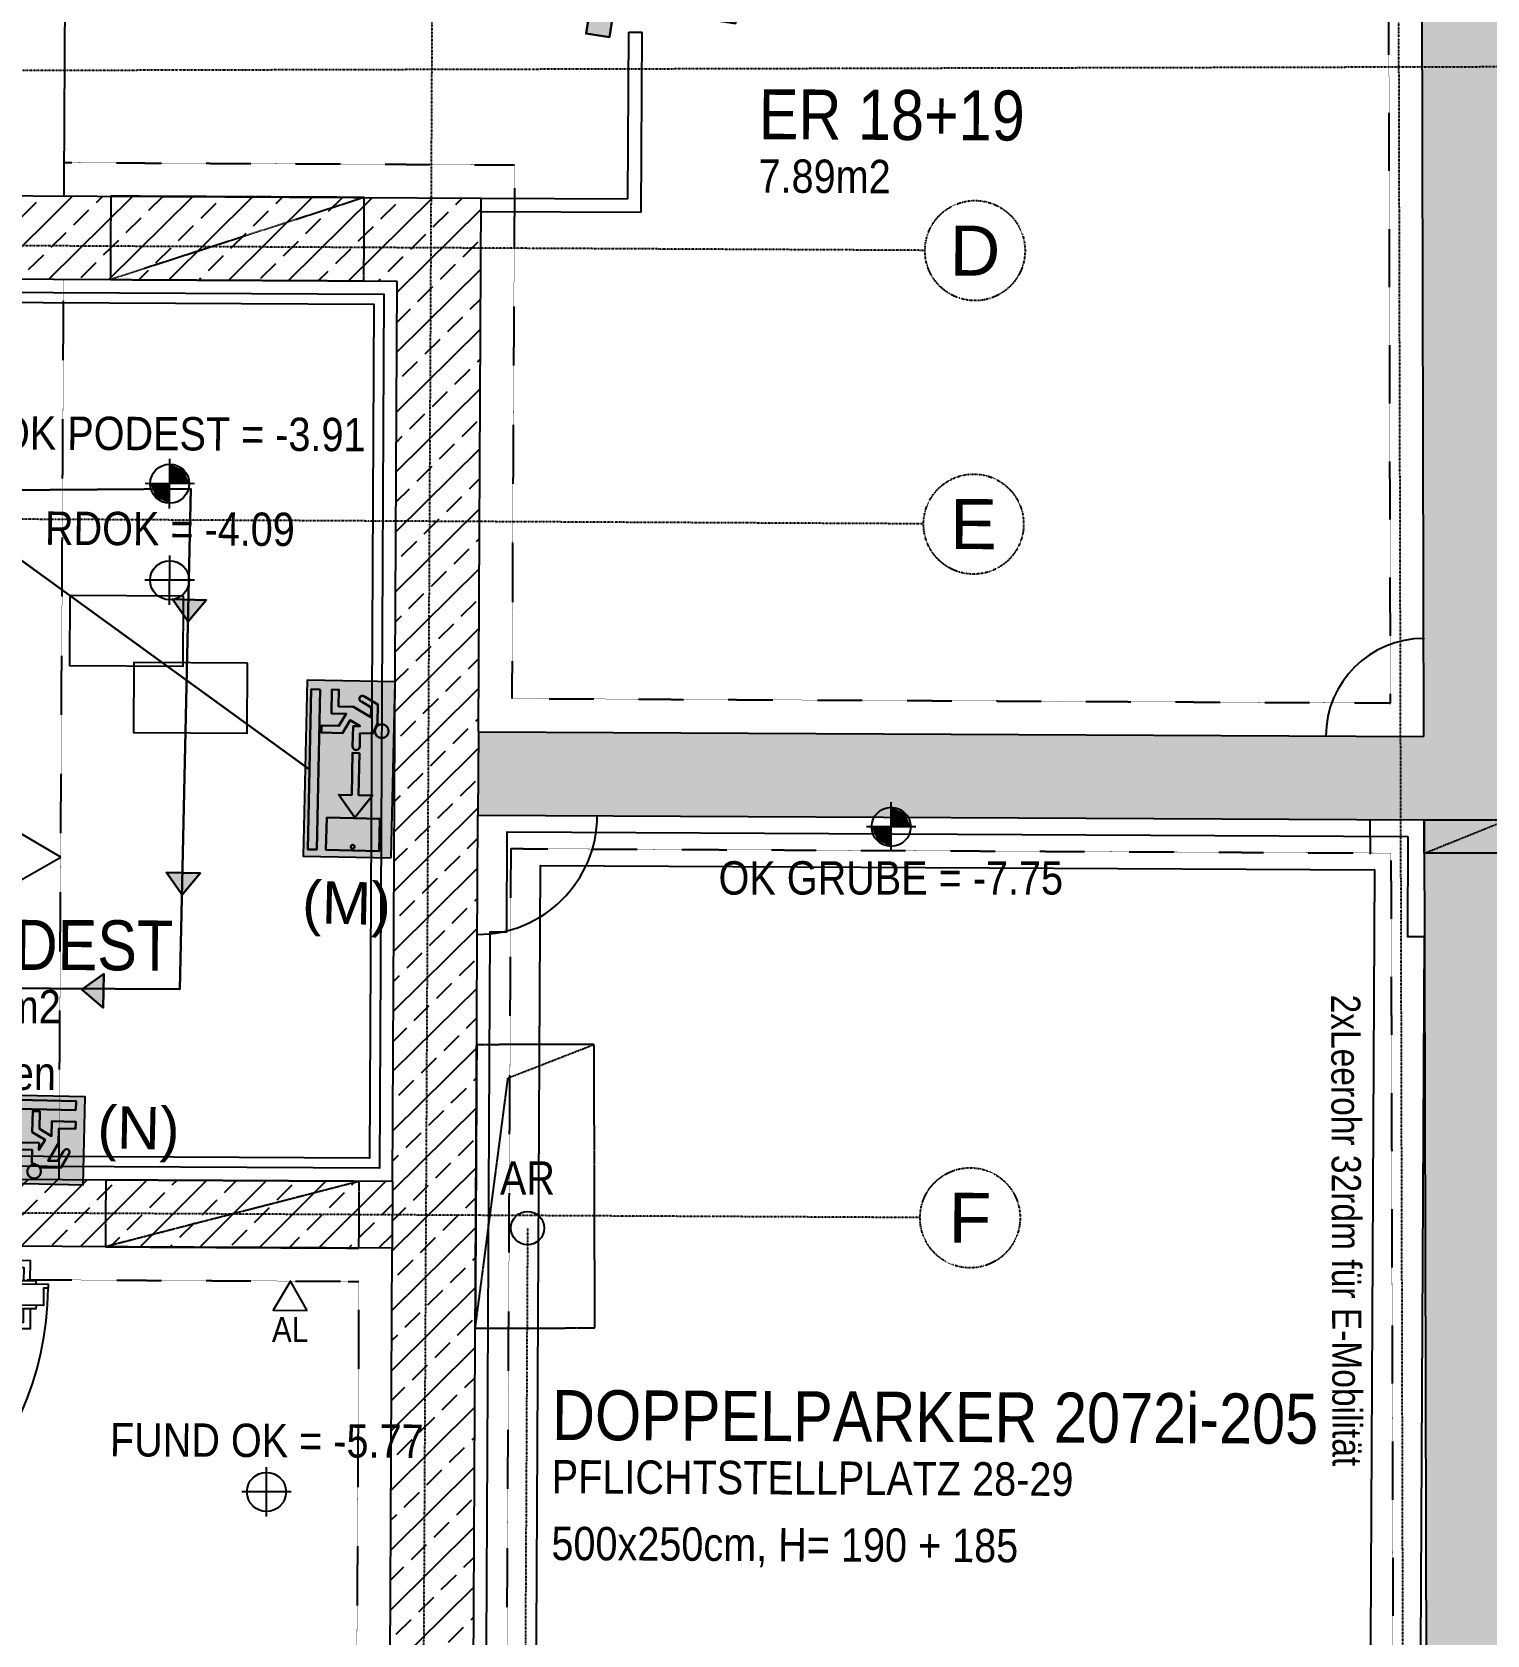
# Model space of a CAD drawing. Header units: millimetres. Extents: x -22184 to 119634, y -59962 to 51543.
# Drawn here: x 6313 to 10674, y 6009 to 10815 of the extents above; entities that cross this region are included whole.
import ezdxf
from ezdxf.enums import TextEntityAlignment as Align

# ---------------------------------------------------------------- set-up
doc = ezdxf.new("R2010")
doc.units = ezdxf.units.MM
doc.linetypes.add('HIDDEN2', pattern=[0.1875, 0.125, -0.0625])
doc.linetypes.add('STRICHPUNKT', pattern=[1, 0.5, -0.25, 0, -0.25])
for name, color, linetype in [('00-WOL-G00-Lkg-M0', 22, 'Continuous'), ('01-SYM-G00-Lkg-M0', 8, 'Continuous'), ('01-TXT---------M0', 1, 'Continuous'), ('01-TXT---------PP', 1, 'Continuous'), ('01-TXT-G00-LKG-M0', 1, 'Continuous'), ('02-AXO-G00-Lkg-M0', 8, 'STRICHPUNKT'), ('02-DIM-G00-LKG-ROHBAU', 8, 'Continuous'), ('02-FIL-G00-Lkg-STB', 8, 'Continuous'), ('02-HID-G00-LKG-M0', 8, 'HIDDEN2'), ('02-PKW-G00-LKG-M0', 8, 'Continuous'), ('02-TWA-G00-LKG-M0', 4, 'Continuous'), ('02-TWE-G00-LKG-M0', 8, 'Continuous'), ('03-HID-G00-LKG-M0', 8, 'HIDDEN2'), ('03-SYM-G00-Lkg-M0', 8, 'Continuous'), ('05-STO---------M0', 1, 'Continuous'), ('05-SYM---------M0', 8, 'Continuous'), ('05-SYM-G00-Lkg-M0', 8, 'Continuous'), ('06-SYM-G00-LKG-M0', 8, 'Continuous'), ('07-SWK-G00-Lkg-M0', 34, 'STRICHPUNKT')]:
    doc.layers.add(name, color=color, linetype=linetype)
doc.layers.add('05_HLP---------M0', color=6, linetype='Continuous', plot=False)
doc.layers.add('E_Bauangaben', color=242, linetype='Continuous', true_color=0xcb1042)
doc.styles.add('0.EG (1)$0$ERSTELLTER_STIL_2', font='ARIALN.TTF')
doc.styles.add('ARIAL', font='arial.ttf', dxfattribs={"width": 0.85})
doc.styles.get("Standard").update_dxf_attribs({"font": 'arial.ttf'})
doc.linetypes.add('ZICKZACK', pattern='A,0.00254,-5.08,[131,ltypeshp.shx,S=5.08,R=0,X=-5.08,Y=0],-10.16,[131,ltypeshp.shx,S=5.08,R=180,X=5.08,Y=0],-5.08', length=20.32254)
doc.dimstyles.new('pp chromy&schneider', dxfattribs={"dimscale": 0.005, "dimtxt": 25, "dimasz": 10, "dimexe": 0, "dimexo": 0, "dimgap": 5, "dimtad": 1, "dimdec": 1, "dimlfac": 100, "dimrnd": 0.1, "dimzin": 9, "dimdsep": 46, "dimtxsty": 'ARIAL', "dimblk": 'c&s kote', "dimcen": 0, "dimse1": 1, "dimse2": 1, "dimclrd": 8, "dimclrt": 8, "dimadec": 0, "dimazin": 0, "dimtfac": 0.75, "dimtdec": 1, "dimtix": 1, "dimtmove": 2, "dimatfit": 0, "dimldrblk": 'NONE', "dimfxl": 1, "dimtolj": 1, "dimlwd": -1, "dimarcsym": 0})
pattern_1 = [(44.70755, (-35675.08, -41544.72), (-89.34302, 90.25976), []), (44.70755, (-35585.27, -41545.18), (-89.34302, 90.25976), [63.5, -31.75])]

# ---------------------------------------------------------------- blocks, each defined once
blk = doc.blocks.new('03-rar')
blk.add_circle((0, 0), 0.05)
at = {"layer": '01-TXT---------M0', "color": 8, "style": 'ARIAL', "width": 0.85}
blk.add_attdef('RR', text='', height=0.1, dxfattribs=at).set_placement((0, 0.1), align=Align.CENTER)
blk = doc.blocks.new('01-SQM')
at = {"layer": '01-TXT---------M0', "color": 1, "style": 'ARIAL', "width": 0.85}
blk.add_attdef('ROOM', (0, 0), '', height=0.15, dxfattribs=at)
blk.add_attdef('AREA', text='', height=0.1, dxfattribs=at).set_placement((0, -0.06), align=Align.TOP_LEFT)
at = {"layer": '01-TXT---------PP', "color": 1, "style": 'ARIAL', "width": 0.85}
blk.add_attdef('NR', text='', height=0.15, dxfattribs=at).set_placement((-0.1173, 0), align=Align.RIGHT)
blk.add_attdef('FLOOR', text='', height=0.1, dxfattribs=at).set_placement((0, -0.26), align=Align.TOP_LEFT)
blk = doc.blocks.new('01-HK1')
for p, q in [((-0.0005, -0.0742), (-0.0005, 0.0742)), ((0.0737, 0), (-0.0747, 0))]:
    blk.add_line(p, q)
blk.add_circle((-0.0005, 0), 0.0586)
for points in [[(-0.0005, 0.0586), (0.0409, 0.0414), (-0.0005, 0)], [(-0.0005, 0), (0.0581, 0), (0.0409, 0.0414)], [(-0.0591, 0), (-0.0419, -0.0414), (-0.0005, 0)], [(-0.0419, -0.0414), (-0.0005, -0.0586), (-0.0005, 0)]]:
    blk.add_solid(points)
at = {"layer": '01-TXT---------M0', "color": 8, "style": 'ARIAL', "width": 0.85}
blk.add_attdef('HEIGHT', text='', height=0.1, dxfattribs=at).set_placement((0, 0.2), align=Align.TOP_CENTER)
blk = doc.blocks.new('07_Doppelparker_1_250x500')
blk.add_lwpolyline([(5.2, -1.35), (4.9, -1.35), (4.9, -1.4), (1.4, -1.4), (1.4, -1.35), (0, -1.35), (0, 1.35), (1.4, 1.35), (1.4, 1.4), (4.9, 1.4), (4.9, 1.35), (5.2, 1.35), (5.2, -1.35)])
blk.add_lwpolyline([(0.1, -1.25), (0.1, 1.25), (5.1, 1.25), (5.1, -1.25)], close=True)
blk = doc.blocks.new('TÜR-BLOCKZARGE-90')
at = {"layer": '05-STO---------M0'}
for points in [[(-0.465, 0.05), (-0.515, 0.05), (-0.515, -0.045), (-0.45, -0.045), (-0.45, -0.045), (-0.45, -0.045), (-0.45, -0.001), (-0.465, -0.001), (-0.465, 0.05)], [(0.465, 0.05), (0.515, 0.05), (0.515, -0.045), (0.45, -0.045), (0.45, -0.045), (0.45, -0.045), (0.45, -0.001), (0.465, -0.001), (0.465, 0.05)]]:
    blk.add_lwpolyline(points, dxfattribs=at)
at = {"layer": '05-SYM---------M0'}
for points in [[(-0.4276, 0.0864), (-0.4276, 0.0864), (-0.4276, 0.0864), (-0.4276, 0.0864), (-0.4796, 0.0864), (-0.4796, 0.0724), (-0.4916, 0.0724), (-0.4916, 1.0244), (-0.4796, 1.0244), (-0.4796, 1.0104), (-0.4276, 1.0104), (-0.4276, 1.0104), (-0.4276, 1.0104), (-0.4276, 0.0864)], [(-0.5016, 0.9704), (-0.5616, 0.9704), (-0.5616, 0.8354), (-0.5416, 0.8354), (-0.5416, 0.9504), (-0.5016, 0.9504)], [(-0.4916, 0.9879), (-0.5016, 0.9879), (-0.5016, 0.9329), (-0.4916, 0.9329)], [(-0.4276, 0.9879), (-0.4176, 0.9879), (-0.4176, 0.9329), (-0.4276, 0.9329)], [(-0.4176, 0.9704), (-0.3576, 0.9704), (-0.3576, 0.8354), (-0.3776, 0.8354), (-0.3776, 0.9504), (-0.4176, 0.9504)], [(-0.493, 0.0604), (-0.483, 0.0604)], [(-0.488, 0.0654), (-0.488, 0.0554)]]:
    blk.add_lwpolyline(points, dxfattribs=at)
at = {"layer": '05-SYM---------M0', "linetype": 'HIDDEN2', "ltscale": 0.2}
blk.add_lwpolyline([(-0.4916, 0.1824), (-0.5416, 0.1824), (-0.5416, 0.4724), (-0.4916, 0.4724)], close=True, dxfattribs=at)
at = {"layer": '05-SYM---------M0'}
for points in [[(-0.515, 0.05), (-0.525, 0.05), (-0.525, -0.045), (-0.515, -0.045)], [(0.515, 0.05), (0.525, 0.05), (0.525, -0.045), (0.515, -0.045)]]:
    blk.add_lwpolyline(points, close=True, dxfattribs=at)
blk.add_circle((-0.488, 0.0604), 0.01, dxfattribs=at)
blk.add_arc((-0.488, 0.0604), 0.964, 359.5008, 89.5008, dxfattribs=at)
at = {"layer": '05_HLP---------M0'}
for points in [[(-0.525, 0.1), (-0.525, -0.1)], [(0.422, 0.074), (0.422, 0.134), (0.287, 0.134), (0.287, 0.114), (0.402, 0.114), (0.402, 0.074)], [(0.525, 0.1), (0.525, -0.1)], [(-0.462, 0), (-0.462, 0), (-0.462, 0), (-0.462, 0), (-0.462, 0.052), (-0.476, 0.052), (-0.476, 0.064), (0.476, 0.064), (0.476, 0.052), (0.462, 0.052), (0.462, 0), (0.462, 0), (0.462, 0), (-0.462, 0)], [(0.4395, 0.064), (0.4395, 0.074), (0.3845, 0.074), (0.3845, 0.064)], [(0.422, -0.01), (0.422, -0.07), (0.287, -0.07), (0.287, -0.05), (0.402, -0.05), (0.402, -0.01)], [(0.4395, 0), (0.4395, -0.01), (0.3845, -0.01), (0.3845, 0)]]:
    blk.add_lwpolyline(points, dxfattribs=at)
blk = doc.blocks.new('01-HK2')
for p, q in [((0, -0.098), (0, 0.098)), ((0.098, 0), (-0.098, 0))]:
    blk.add_line(p, q)
blk.add_circle((0, 0), 0.0773)
at = {"layer": '01-TXT---------M0', "color": 8, "style": 'ARIAL', "width": 0.85}
blk.add_attdef('HEIGHT', text='', height=0.1, rotation=360, dxfattribs=at).set_placement((0, 0.132), align=Align.BOTTOM_CENTER)
blk = doc.blocks.new('c&s kote')
at = {"color": 8}
for p, q in [((0, -2), (0, 2)), ((0, 2), (0, -2)), ((-2, 0), (2, 0)), ((2, 0), (-2, 0))]:
    blk.add_line(p, q, dxfattribs=at)
blk.add_circle((0, 0), 0.5, dxfattribs=at)
blk = doc.blocks.new('*D364')
at = {"layer": '02-DIM-G00-LKG-ROHBAU', "color": 8, "transparency": 16777216}
blk.add_arc((7649.3, 8467.2), 357.8, 269.7156, 359.6995, dxfattribs=at)
at = {"layer": 'Defpoints', "color": 0, "transparency": 16777216}
for p in [(7649.3, 8467.2), (7649.3, 8467.2), (10486, 8452.7), (7826.6, 8156.5), (7622.5, 3217.3)]:
    blk.add_point(p, dxfattribs=at)
at = {"layer": '02-DIM-G00-LKG-ROHBAU', "color": 8, "transparency": 16777216, "xscale": 0.05, "yscale": 0.05, "zscale": 0.05}
for p, rotation in [((8007, 8465.4), 89.7035461936758), ((7647.4, 8109.4), 179.7115546941695)]:
    blk.add_blockref('c&s kote', p, dxfattribs=dict(at, rotation=rotation))
at = {"layer": '02-DIM-G00-LKG-ROHBAU', "color": 8, "transparency": 16777216, "insert": (7900.9, 8213), "char_height": 0.125, "attachment_point": 5, "rotation": 44.7076, "style": 'ARIAL'}
blk.add_mtext('\\A1;90.0°', dxfattribs=at)
blk = doc.blocks.new('_None')
blk = doc.blocks.new('*D365')
at = {"layer": '02-DIM-G00-LKG-ROHBAU', "color": 8, "transparency": 16777216}
blk.add_arc((10485.4, 8702.7), 294.4, 90.1521, 179.6978, dxfattribs=at)
at = {"layer": 'Defpoints', "color": 0, "transparency": 16777216}
for p in [(10477.8, 11760.7), (10338.2, 8957.7), (7650.5, 8717.2), (10485.4, 8702.7), (10485.4, 8702.7)]:
    blk.add_point(p, dxfattribs=at)
at = {"layer": '02-DIM-G00-LKG-ROHBAU', "color": 8, "transparency": 16777216, "xscale": 0.05, "yscale": 0.05, "zscale": 0.05}
for p, rotation in [((10484.6, 8997.1), 0.1472074720810448), ((10190.9, 8704.2), 269.7026846464275)]:
    blk.add_blockref('c&s kote', p, dxfattribs=dict(at, rotation=rotation))
at = {"layer": '02-DIM-G00-LKG-ROHBAU', "color": 8, "transparency": 16777216, "insert": (10277.4, 8911.2), "char_height": 0.125, "attachment_point": 5, "rotation": 44.9249, "style": 'ARIAL'}
blk.add_mtext('\\A1;89.57°', dxfattribs=at)
blk = doc.blocks.new('*D367')
at = {"layer": '02-DIM-G00-LKG-ROHBAU', "color": 8, "transparency": 16777216}
blk.add_line((10323.2, 8452.3), (10323.5, 8352.4), dxfattribs=at)
at = {"layer": 'Defpoints', "color": 0, "transparency": 16777216}
for p in [(10486, 8452.7), (10323.5, 8352.3), (10486.2, 8352.7)]:
    blk.add_point(p, dxfattribs=at)
at = {"layer": '02-DIM-G00-LKG-ROHBAU', "color": 8, "transparency": 16777216, "xscale": 0.05, "yscale": 0.05, "zscale": 0.05}
for p, rotation in [((10323.2, 8452.3), 90.14234210583699), ((10323.5, 8352.3), 270.142342105837)]:
    blk.add_blockref('c&s kote', p, dxfattribs=dict(at, rotation=rotation))
at = {"layer": '02-DIM-G00-LKG-ROHBAU', "color": 8, "transparency": 16777216, "insert": (10323.5, 8402.3), "char_height": 0.125, "attachment_point": 5, "rotation": 270.1423, "style": 'ARIAL'}
blk.add_mtext('\\A1;10000', dxfattribs=at)
blk = doc.blocks.new('01-HK3')
blk.add_lwpolyline([(0, 0), (0.0423, 0.0732), (-0.0423, 0.0732)], close=True)
at = {"color": 0, "style": 'ARIAL', "width": 0.85}
blk.add_attdef('HEIGHT', text='', height=0.05, dxfattribs=at).set_placement((0, 0.35), align=Align.TOP_CENTER)
blk = doc.blocks.new('9809550')
at = {"color": 18, "lineweight": 30, "true_color": 0x000000}
for points in [[(423921.7, 99168.8), (423956.8, 99168.8), (423956.8, 99202.9), (423984.5, 99214.5), (424033.7, 99214.5), (424053.8, 99178.3)], [(424040.2, 99170.9), (424025.2, 99196.7), (423999.7, 99196.8), (424026.2, 99150.3), (424026.2, 99110.9), (424070.2, 99110.9), (424070.2, 99092.3), (424007.5, 99092.3), (424007.5, 99131.7), (423975, 99113.1), (423975, 99067), (423956.5, 99067), (423956.5, 99122.4), (423990.5, 99141.9), (423975.1, 99168.8), (423975.1, 99150.2), (423921.7, 99150.3)]]:
    blk.add_lwpolyline(points, dxfattribs=at)
blk.add_circle((423963.6, 99225.9), 18.1, dxfattribs=at)
for centre, radius, start, end in [((424047.8, 99173.1), 7.96, 195.7299, 41.4005), ((423921.7, 99159.5), 9.27, 89.9849, 270.0151)]:
    blk.add_arc(centre, radius, start, end, dxfattribs=at)
blk = doc.blocks.new('RIVO-SIBEL-ARR-left')
h = blk.add_hatch(color=100)
h.paths.add_polyline_path([(3656.51, 1956.46), (3656.51, 1947.63), (3674.18, 1947.63), (3674.18, 1956.46)])
h.paths.add_polyline_path([(3662.75, 1954.45), (3662.75, 1953.06), (3666.97, 1953.06), (3666.98, 1952.36), (3662.74, 1952.36), (3662.74, 1951.07), (3660.49, 1952.74)], flags=16)
h.paths.add_polyline_path([(3660.42, 1955.25), (3660.42, 1949.9), (3657.18, 1949.9), (3657.18, 1955.25)], flags=16)
h.paths.add_polyline_path([(3668.95, 1953.06), (3668.95, 1954.59, -0.30558), (3668.52, 1955.23, -1), (3669.9, 1955.23, -0.302406), (3669.48, 1954.59), (3670.01, 1954.8), (3671.88, 1954.8), (3672.65, 1953.42, -0.97219), (3672.2, 1953), (3671.56, 1954.12), (3670.59, 1954.12), (3671.59, 1952.35), (3671.59, 1950.85), (3673.27, 1950.85), (3673.27, 1950.14), (3670.88, 1950.14), (3670.88, 1951.64), (3669.64, 1950.93), (3669.64, 1949.18), (3668.94, 1949.18), (3668.94, 1951.29), (3670.24, 1952.03), (3669.65, 1953.05), (3669.65, 1952.35), (3667.61, 1952.35, -1), (3667.61, 1953.06)], flags=16)
h.paths.add_polyline_path([(3673.27, 1948.98), (3673.27, 1948.07), (3657.18, 1948.07), (3657.18, 1948.98)], flags=16)
h = blk.add_hatch(color=7)
h.paths.add_polyline_path([(3660.42, 1955.25), (3657.18, 1955.25), (3657.18, 1949.9), (3660.42, 1949.9)])
h.paths.add_polyline_path([(3673.27, 1948.98), (3657.18, 1948.98), (3657.18, 1948.07), (3673.27, 1948.07)])
h = blk.add_hatch(color=256)
h.paths.add_polyline_path([(3670.59, 1954.12), (3671.56, 1954.12), (3672.2, 1953, 0.97219), (3672.65, 1953.42), (3671.88, 1954.8), (3670.01, 1954.8), (3668.95, 1954.36), (3668.95, 1953.06), (3667.61, 1953.06, 1), (3667.61, 1952.35), (3669.65, 1952.35), (3669.65, 1953.05), (3670.24, 1952.03), (3668.94, 1951.29), (3668.94, 1949.18), (3669.64, 1949.18), (3669.64, 1950.93), (3670.88, 1951.64), (3670.88, 1950.14), (3673.27, 1950.14), (3673.27, 1950.85), (3671.59, 1950.85), (3671.59, 1952.35)])
h.paths.add_polyline_path([(3668.52, 1955.23, 1), (3669.9, 1955.23, 1)])
blk.add_hatch(color=256).paths.add_polyline_path([(3662.75, 1953.06), (3662.75, 1954.45), (3660.49, 1952.74), (3662.74, 1951.07), (3662.74, 1952.36), (3666.98, 1952.36), (3666.97, 1953.06)])
blk.add_lwpolyline([(3656.51, 1956.46), (3674.18, 1956.46), (3674.18, 1947.63), (3656.51, 1947.63)], close=True)
at = {"color": 18, "lineweight": 30, "true_color": 0x000000}
for points in [[(3660.42, 1955.25), (3657.18, 1955.25), (3657.18, 1949.9), (3660.42, 1949.9)], [(3673.27, 1948.98), (3657.18, 1948.98), (3657.18, 1948.07), (3673.27, 1948.07)]]:
    blk.add_lwpolyline(points, close=True, dxfattribs=at)
blk.add_lwpolyline([(3666.97, 1953.06), (3662.75, 1953.06), (3662.75, 1954.45), (3660.49, 1952.74), (3662.74, 1951.07), (3662.74, 1952.36), (3666.98, 1952.36), (3666.97, 1953.06)], dxfattribs=at)
blk.add_circle((3657.54, 1952.58), 0.19, dxfattribs=at)
at = {"xscale": 0.0381026673526157, "yscale": 0.0381026673526157, "zscale": 0.0381026673526157}
blk.add_blockref('9809550', (-12484.93, -1825.54), dxfattribs=at)
blk = doc.blocks.new('Fluchtwegpfeil')
at = {"lineweight": 30}
h = blk.add_hatch(color=100, dxfattribs=at)
h.dxf.hatch_style = 1
h.paths.add_polyline_path([(178497.6, 33031), (178497.6, 32977.4), (178562.6, 32977.4), (178563.3, 32977.9)])
h.paths.add_polyline_path([(178562.6, 32977.4), (178497.6, 32977.4), (178497.6, 32929.8)])
at = {"color": 100, "lineweight": 30}
blk.add_lwpolyline([(178563.3, 32977.9), (178497.6, 33031), (178497.6, 32929.8), (178563.3, 32977.9)], dxfattribs=at)
blk = doc.blocks.new('750298750')
h = blk.add_hatch(color=3)
h.paths.add_polyline_path([(426943.6, 99576.9), (426968.1, 99576.8), (426982.5, 99552, 1.25347), (426995.6, 99559.2), (426976.3, 99594), (426929, 99594), (426902.3, 99582.8), (426902.3, 99550), (426868.6, 99550, 1), (426868.6, 99532.2), (426919.9, 99532.1), (426919.9, 99550), (426934.8, 99524.1), (426902.1, 99505.4), (426902.1, 99452.1), (426919.8, 99452.1), (426919.8, 99496.4), (426951.1, 99514.3), (426951.1, 99476.4), (427011.4, 99476.4), (427011.4, 99494.3), (426969.1, 99494.3), (426969.1, 99532.2)])
h.paths.add_polyline_path([(426891.5, 99604.9, 1), (426926.3, 99604.9, 1)])
at = {"xscale": 0.9619413167778113, "yscale": 0.9619413167778113, "zscale": 0.9619413167778113}
blk.add_blockref('9809550', (19080.8, 4155.4), dxfattribs=at)

msp = doc.modelspace()

# ---------------------------------------------------------------- hatches: boundary and pattern name
at = {"layer": '02-FIL-G00-Lkg-STB'}
h = msp.add_hatch(dxfattribs=at)
h.set_pattern_fill('ANSI33', color=256, scale=20, angle=107.046542, style=0)
h.set_pattern_definition(pattern_1)
h.paths.add_polyline_path([(10727.7567, 11761.3483), (10477.7532, 11760.7274), (10485.3503, 8702.729), (7650.5353, 8717.1986), (7649.2593, 8467.2018), (10485.9714, 8452.7225), (10499.1434, 3150.7158), (16179.1245, 3164.8231), (16178.5035, 3414.8605), (10748.5196, 3401.3741)])
h = msp.add_hatch(dxfattribs=at)
h.set_pattern_fill('ANSI33', color=256, scale=20, angle=107.046542, style=0)
h.set_pattern_definition(pattern_1)
h.paths.add_polyline_path([(2478.7695, 10343.6175), (2477.4935, 10093.6207), (7407.4293, 10068.457), (7393.6479, 7368.4922), (7392.6271, 7168.4948), (7373.7416, 3468.543), (5648.0183, 3477.3516), (5656.9506, 5227.3288), (6132.6902, 5224.9005), (6133.9663, 5474.8972), (5453.8743, 5478.3686), (5456.7837, 6048.3612), (5206.787, 6049.6372), (5203.8776, 5479.6446), (5123.8786, 5480.053), (5122.6026, 5230.0562), (5406.9538, 5228.6048), (5398.0215, 3478.6276), (5318.0226, 3479.0359), (5316.7465, 3229.0392), (7622.4623, 3217.2702), (7649.2593, 8467.2018), (7650.5353, 8717.1986), (7658.7021, 10317.1777)])
h = msp.add_hatch(dxfattribs=at)
h.set_pattern_fill('ANSI33', color=256, scale=20, angle=107.046542, style=0)
h.set_pattern_definition([(45, (-38842.03, -63810.26), (-89.80256, 89.80256), []), (45, (-38752.23, -63810.26), (-89.80256, 89.80256), [63.5, -31.75])])
h.paths.add_polyline_path([(7393.6479, 7368.4922), (863.733, 7401.8226), (862.7122, 7201.8252), (5212.5547, 7179.6225), (5212.2995, 7129.6231), (5462.2963, 7128.3471), (5462.5515, 7178.3464), (7392.6271, 7168.4948)])

# ---------------------------------------------------------------- linework, layer by layer
at = {"color": 4, "lineweight": 30}
msp.add_lwpolyline([(5670.0994, 9673.2003), (7144.4991, 8604.3675)], dxfattribs=at)
at = {"color": 102, "lineweight": 30, "true_color": 0x21de37}
msp.add_lwpolyline([(1024.6054, 9404.7134), (6788.38, 9445.8143), (6755.3426, 7945.0718), (1136.6558, 7973.751)], dxfattribs=at)
at = {"layer": '00-WOL-G00-Lkg-M0', "linetype": 'ZICKZACK', "ltscale": 0.005}
for points in [[(6766.8763, 9123.5949), (6425.896, 9125.3354), (6424.8256, 8915.6352), (6765.806, 8913.8948)], [(6958.353, 8922.615), (6617.3727, 8924.3554), (6616.3023, 8714.6553), (6957.2826, 8712.9148)]]:
    msp.add_lwpolyline(points, close=True, dxfattribs=at)
at = {"layer": '01-TXT-G00-LKG-M0', "flags": 128}
msp.add_lwpolyline([(7137.4151, 6981.9044), (7087.1207, 7070.0529), (7035.929, 6982.4224)], close=True, dxfattribs=at)
at = {"layer": '02-AXO-G00-Lkg-M0'}
for points in [[(7540.4398, 16535.4569), (7426.1059, -5864.2513)], [(10438.8037, -739.4079), (10396.0844, 16460.5391)], [(4869.3419, 10696.7946), (31389.5351, 10762.6625), (31389.5351, 10762.6625)], [(8989.4185, 10160.3835), (-13110.2936, 10273.1861)], [(8985.2331, 9340.3941), (-13114.479, 9453.1968)], [(8974.6164, 7260.4212), (-13125.0957, 7373.2239)]]:
    msp.add_lwpolyline(points, dxfattribs=at)
for centre in [(9139.4166, 10159.6178), (9135.2311, 9339.6285), (9124.6144, 7259.6556)]:
    msp.add_circle(centre, 150, dxfattribs=at)
at = {"layer": '02-FIL-G00-Lkg-STB'}
for points in [[(7650.5353, 8717.1986), (7649.2595, 8467.25)], [(7393.6479, 7368.4922), (7392.6271, 7168.4948)]]:
    msp.add_lwpolyline(points, dxfattribs=at)
at = {"layer": '02-HID-G00-LKG-M0'}
for points in [[(6408.7183, 10323.558), (6416.3819, 11750.6402)], [(7641.4062, 6928.6679), (7739.5432, 7678.914), (7997.6378, 7779.5553)]]:
    msp.add_lwpolyline(points, dxfattribs=at)
at = {"layer": '02-HID-G00-LKG-M0', "ltscale": 0.5}
for points in [[(28091.7352, 6154.4577), (28098.2174, 3544.4656), (22698.246, 3531.0541), (22699.3637, 3081.0453), (28250.5093, 3094.8047), (28246.2989, 2394.8194), (22701.1156, 2381.0469), (22701.3391, 2291.0577), (3636.4515, 2243.7065), (3636.7375, 3137.6131), (7721.9506, 3116.7611), (7748.7476, 8366.6927), (10386.2182, 8353.2304), (10399.3921, 3050.4677), (16279.3726, 3065.0718), (16278.2548, 3515.1086), (10848.2716, 3501.6222), (10828.0048, 11661.597), (28077.9512, 11704.4405), (28090.6176, 6604.4557), (27740.6194, 6603.5864), (27741.737, 6153.5884), (28091.7352, 6154.4577)], [(6409.2288, 10423.5567), (7759.2112, 10416.666), (7751.0445, 8816.6869), (10385.1003, 8803.242), (10377.8777, 11710.4792), (6416.5061, 11700.6404)], [(6393.661, 7373.5964), (6407.4423, 10073.5612)]]:
    msp.add_lwpolyline(points, dxfattribs=at)
at = {"layer": '02-HID-G00-LKG-M0', "color": 4}
for points in [[(6547.4405, 10072.8467), (7307.4306, 10068.9675), (7308.7066, 10318.9642), (6548.7165, 10322.8434), (6547.4405, 10072.8467)], [(10485.9714, 8452.7225), (10735.9724, 8453.3434), (10736.2208, 8353.3438), (10486.2197, 8352.7228)], [(7292.6284, 7169.0052), (7293.6492, 7369.0026), (6533.6591, 7372.8818), (6532.6383, 7172.8844), (7292.6284, 7169.0052)]]:
    msp.add_lwpolyline(points, close=True, dxfattribs=at)
for points in [[(7308.7066, 10318.9642), (6547.4405, 10072.8467)], [(10486.2197, 8352.7228), (10735.9724, 8453.3434)], [(7293.6492, 7369.0026), (6532.6383, 7172.8844)]]:
    msp.add_lwpolyline(points, dxfattribs=at)
at = {"layer": '02-HID-G00-LKG-M0', "ltscale": 0.5}
msp.add_lwpolyline([(5554.3835, 5577.8569), (5562.0397, 7077.8373), (7260.3012, 7069.1689), (7292.118, 7069.0065), (7274.2533, 3569.0521), (5748.5274, 3576.8398), (5756.4389, 5126.8196), (6232.1785, 5124.3913), (6234.4754, 5574.3855)], close=True, dxfattribs=at)
at = {"layer": '02-TWA-G00-LKG-M0'}
for p, q in [((10485.3503, 8702.729), (10477.7532, 11760.7274)), ((7650.5353, 8717.1986), (7658.7021, 10317.1777)), ((2477.4935, 10093.6207), (7407.4293, 10068.457)), ((7393.6479, 7368.4922), (7407.4293, 10068.457)), ((7650.5353, 8717.1986), (10485.3503, 8702.729)), ((7622.4623, 3217.2702), (7649.2593, 8467.2018)), ((7649.2593, 8467.2018), (10485.9714, 8452.7225)), ((10485.9714, 8452.7225), (10499.1434, 3150.7158)), ((7392.6271, 7168.4948), (5462.5515, 7178.3464))]:
    msp.add_line(p, q, dxfattribs=at)
for points in [[(2478.7695, 10343.6175), (7658.7021, 10317.1777)], [(7393.6479, 7368.4922), (863.733, 7401.8226)], [(7373.7416, 3468.543), (7392.6271, 7168.4948)]]:
    msp.add_lwpolyline(points, dxfattribs=at)
at = {"layer": '02-TWE-G00-LKG-M0'}
for p, q in [((8099.0327, 10314.9302), (8101.5848, 10814.9237)), ((8138.8281, 10274.7265), (8141.5843, 10814.7195))]:
    msp.add_line(p, q, dxfattribs=at)
for points in [[(8101.5848, 10814.9237), (8141.5843, 10814.7195)], [(7658.7021, 10317.1777), (8099.0328, 10314.9302)], [(7658.4979, 10277.1783), (8138.8281, 10274.7265)]]:
    msp.add_lwpolyline(points, dxfattribs=at)
at = {"layer": '03-HID-G00-LKG-M0'}
msp.add_lwpolyline([(7641.4062, 6928.6679), (7999.7489, 6929.5579), (7997.6378, 7779.5553), (7645.7449, 7778.6813)], close=True, dxfattribs=at)
at = {"layer": '06-SYM-G00-LKG-M0'}
for points in [[(2777.4896, 10092.0895), (2777.1323, 10022.0904), (7337.0729, 9998.8153), (7324.0061, 7438.8486), (3999.3828, 7455.8183)], [(2807.4892, 10091.9363), (2807.285, 10051.9369), (7367.2256, 10028.6617), (7353.8526, 7408.6959), (3971.23, 7425.9616)]]:
    msp.add_lwpolyline(points, dxfattribs=at)
at = {"layer": '07-SWK-G00-Lkg-M0'}
msp.add_line((7797.9808, 7229.0577), (7772.9947, 2333.9083), dxfattribs=at)

# ---------------------------------------------------------------- block references
at = {"color": 102, "lineweight": 30, "true_color": 0x21de37, "xscale": 4.006823643639402, "yscale": 4.006823643639402, "zscale": 4.006823643639402, "rotation": 351.339706281875}
msp.add_blockref('750298750', (-1743047.7977, -125569.8072), dxfattribs=at)
at = {"color": 100, "lineweight": 30}
for p, rotation in [((-22259.6501, 188293.3512), 268.7388930686548), ((-22277.6865, 187474.0393), 268.7388930686548), ((185707.2606, 36984.0612), 178.7388930686568)]:
    msp.add_blockref('Fluchtwegpfeil', p, dxfattribs=dict(at, rotation=rotation))
at = {"xscale": -29.86603394730887, "yscale": 29.86603394730886, "zscale": 29.86603394730886}
for p, rotation in [((-53431.8559, -99554.3366), 268.7388930686765), ((-101954.2702, 68191.2948), 178.7388930686766)]:
    msp.add_blockref('RIVO-SIBEL-ARR-left', p, dxfattribs=dict(at, rotation=rotation))
at = {"layer": '01-SYM-G00-Lkg-M0', "xscale": 1000, "yscale": 1000, "zscale": 1000, "rotation": 359.7075499963822}
msp.add_blockref('01-HK1', (6726.054, 9460.7367), dxfattribs=at).add_auto_attribs({'HEIGHT': 'FOK PODEST = -3.91'})
at = {"layer": '01-SYM-G00-Lkg-M0'}
ref = msp.add_blockref('01-HK2', (6725.0878, 9171.4307), dxfattribs=dict(at, xscale=757.5757580624577, yscale=757.5757580613007, zscale=757.5757580681662, rotation=359.7075500187584))
ref.add_attrib('HEIGHT', 'RDOK = -4.09', dxfattribs={"layer": '01-TXT---------M0', "color": 8, "height": 100, "rotation": 359.70755, "style": 'ARIAL', "width": 0.85}).set_placement((6725.4666, 9245.6485), align=Align.BOTTOM_CENTER)
ref = msp.add_blockref('01-HK3', (6398.5998, 8341.1783), dxfattribs=dict(at, xscale=2000, yscale=2000, zscale=2000, rotation=89.70755004341507))
ref.add_attrib('HEIGHT', 'FDVK', dxfattribs={"layer": '0', "color": 0, "height": 100, "rotation": 89.70755, "style": 'ARIAL', "width": 0.85}).set_placement((6098.6037, 8342.7096), align=Align.TOP_CENTER)
ref = msp.add_blockref('01-HK1', (8888.5554, 8431.9582), dxfattribs=dict(at, xscale=1000, yscale=1000, zscale=1000, rotation=4.19829655594e-05))
ref.add_attrib('HEIGHT', 'OK GRUBE = -7.75', dxfattribs={"layer": '01-TXT---------M0', "color": 8, "height": 100, "rotation": 0.000042, "style": 'ARIAL', "width": 0.85}).set_placement((8887.0081, 8328.8518), align=Align.TOP_CENTER)
ref = msp.add_blockref('01-HK2', (7015.531, 6438.0046), dxfattribs=dict(at, xscale=757.5757580624577, yscale=757.5757580613007, zscale=757.5757580681662, rotation=359.7075500187584))
ref.add_attrib('HEIGHT', 'FUND OK = -5.77', dxfattribs={"layer": '01-TXT---------M0', "color": 8, "height": 100, "rotation": 359.70755, "style": 'ARIAL', "width": 0.85}).set_placement((7015.9099, 6512.2224), align=Align.BOTTOM_CENTER)
at = {"layer": '01-TXT-G00-LKG-M0', "xscale": 1000, "yscale": 1000, "zscale": 1000}
for p, rotation, values in [((8491.1126, 10493.5578), 359.7075499475886, {'ROOM': 'ER 18+19', 'AREA': '7.89m2'}), ((6003.1644, 8004.6328), 359.7075498947547, {'ROOM': 'PODEST', 'AREA': '4.46m2', 'FLOOR': 'Fliesen'}), ((7871.1986, 6593.6391), 359.7075500289855, {'ROOM': 'DOPPELPARKER 2072i-205', 'AREA': 'PFLICHTSTELLPLATZ 28-29', 'FLOOR': '500x250cm, H= 190 + 185'})]:
    msp.add_blockref('01-SQM', p, dxfattribs=dict(at, rotation=rotation)).add_auto_attribs(values)
at = {"layer": '02-PKW-G00-LKG-M0', "xscale": 1000, "yscale": 1000, "zscale": 1000, "rotation": 89.70755000233204}
msp.add_blockref('07_Doppelparker_1_250x500', (9060.7384, 3209.9289), dxfattribs=at)
at = {"layer": '03-SYM-G00-Lkg-M0', "xscale": 1000, "yscale": 1000, "zscale": 1000, "rotation": 0.1423044121344207}
msp.add_blockref('03-rar', (7797.9808, 7229.0577), dxfattribs=at).add_auto_attribs({'RR': 'AR'})
at = {"layer": '05-SYM-G00-Lkg-M0', "xscale": 1000, "yscale": 1000, "zscale": 1000, "rotation": 269.7075499745097}
msp.add_blockref('TÜR-BLOCKZARGE-90', (5334.4651, 6573.9923), dxfattribs=at)

# ---------------------------------------------------------------- texts
at = {"color": 3, "lineweight": 30, "char_height": 126.96738, "attachment_point": 1, "rotation": 358.7388931}
for s, insert in [('(M)', (7123.9942, 8270.0854)), ('(N)', (6510.2612, 7595.41))]:
    msp.add_mtext_dynamic_manual_height_columns(s, width=26879.974359, gutter_width=634.8369, heights=[0], dxfattribs=dict(at, insert=insert))
at = {"layer": '01-TXT-G00-LKG-M0', "style": 'ARIAL', "text_generation_flag": 6, "width": 0.85}
msp.add_text('AL', height=75, rotation=179.70755, dxfattribs=at).set_placement((7086.57, 6962.1637), align=Align.TOP_CENTER)
at = {"layer": '02-AXO-G00-Lkg-M0', "char_height": 150, "width": 246.7, "attachment_point": 5, "rotation": 359.70755}
for s, insert in [('{\\fArial|b0|i0|c0|p34;D}', (9139.4166, 10159.6178)), ('{\\fArial|b0|i0|c0|p34;E}', (9135.2311, 9339.6285)), ('{\\fArial|b0|i0|c0|p34;F}', (9124.6144, 7259.6556))]:
    msp.add_mtext(s, dxfattribs=dict(at, insert=insert))
at = {"layer": 'E_Bauangaben', "color": 5, "lineweight": 140, "insert": (10207.9112, 7221.8125), "char_height": 87.794655, "attachment_point": 8, "rotation": 270.1884575, "style": '0.EG (1)$0$ERSTELLTER_STIL_2'}
msp.add_mtext('\\A1;2xLeerohr 32rdm für E-Mobilität', dxfattribs=at)

# ---------------------------------------------------------------- dimensions: what is measured, and where the dimension line sits
at = {"layer": '02-DIM-G00-LKG-ROHBAU'}
for base, line1, line2, override, picture, middle in [((10338.1582, 8957.6996), ((10477.7532, 11760.7274), (10485.3503, 8702.729)), ((10485.3503, 8702.729), (7650.5353, 8717.1986)), {"dimadec": 2}, '*D365', (10277.3832, 8911.2416)), ((7826.5546, 8156.4653), ((7622.4624, 3217.2705), (7649.2593, 8467.2018)), ((7649.2593, 8467.2018), (10485.9714, 8452.7225)), {"dimadec": 1}, '*D364', (7900.8754, 8213.0039))]:
    dim = msp.add_angular_dim_2l(base=base, line1=line1, line2=line2, dimstyle='pp chromy&schneider', override=override, dxfattribs=at)
    dim.commit()
    dim.dimension.update_dxf_attribs({"geometry": picture, "text_midpoint": middle})
dim = msp.add_aligned_dim(p1=(10485.9714, 8452.7225), p2=(10486.2198, 8352.7228), distance=-162.7281, dimstyle='pp chromy&schneider', override={"dimzin": 8}, dxfattribs=at)
dim.commit()
dim.dimension.update_dxf_attribs({"geometry": '*D367', "text_midpoint": (10323.4568, 8402.3186)})

doc.saveas('drawing.dxf')
